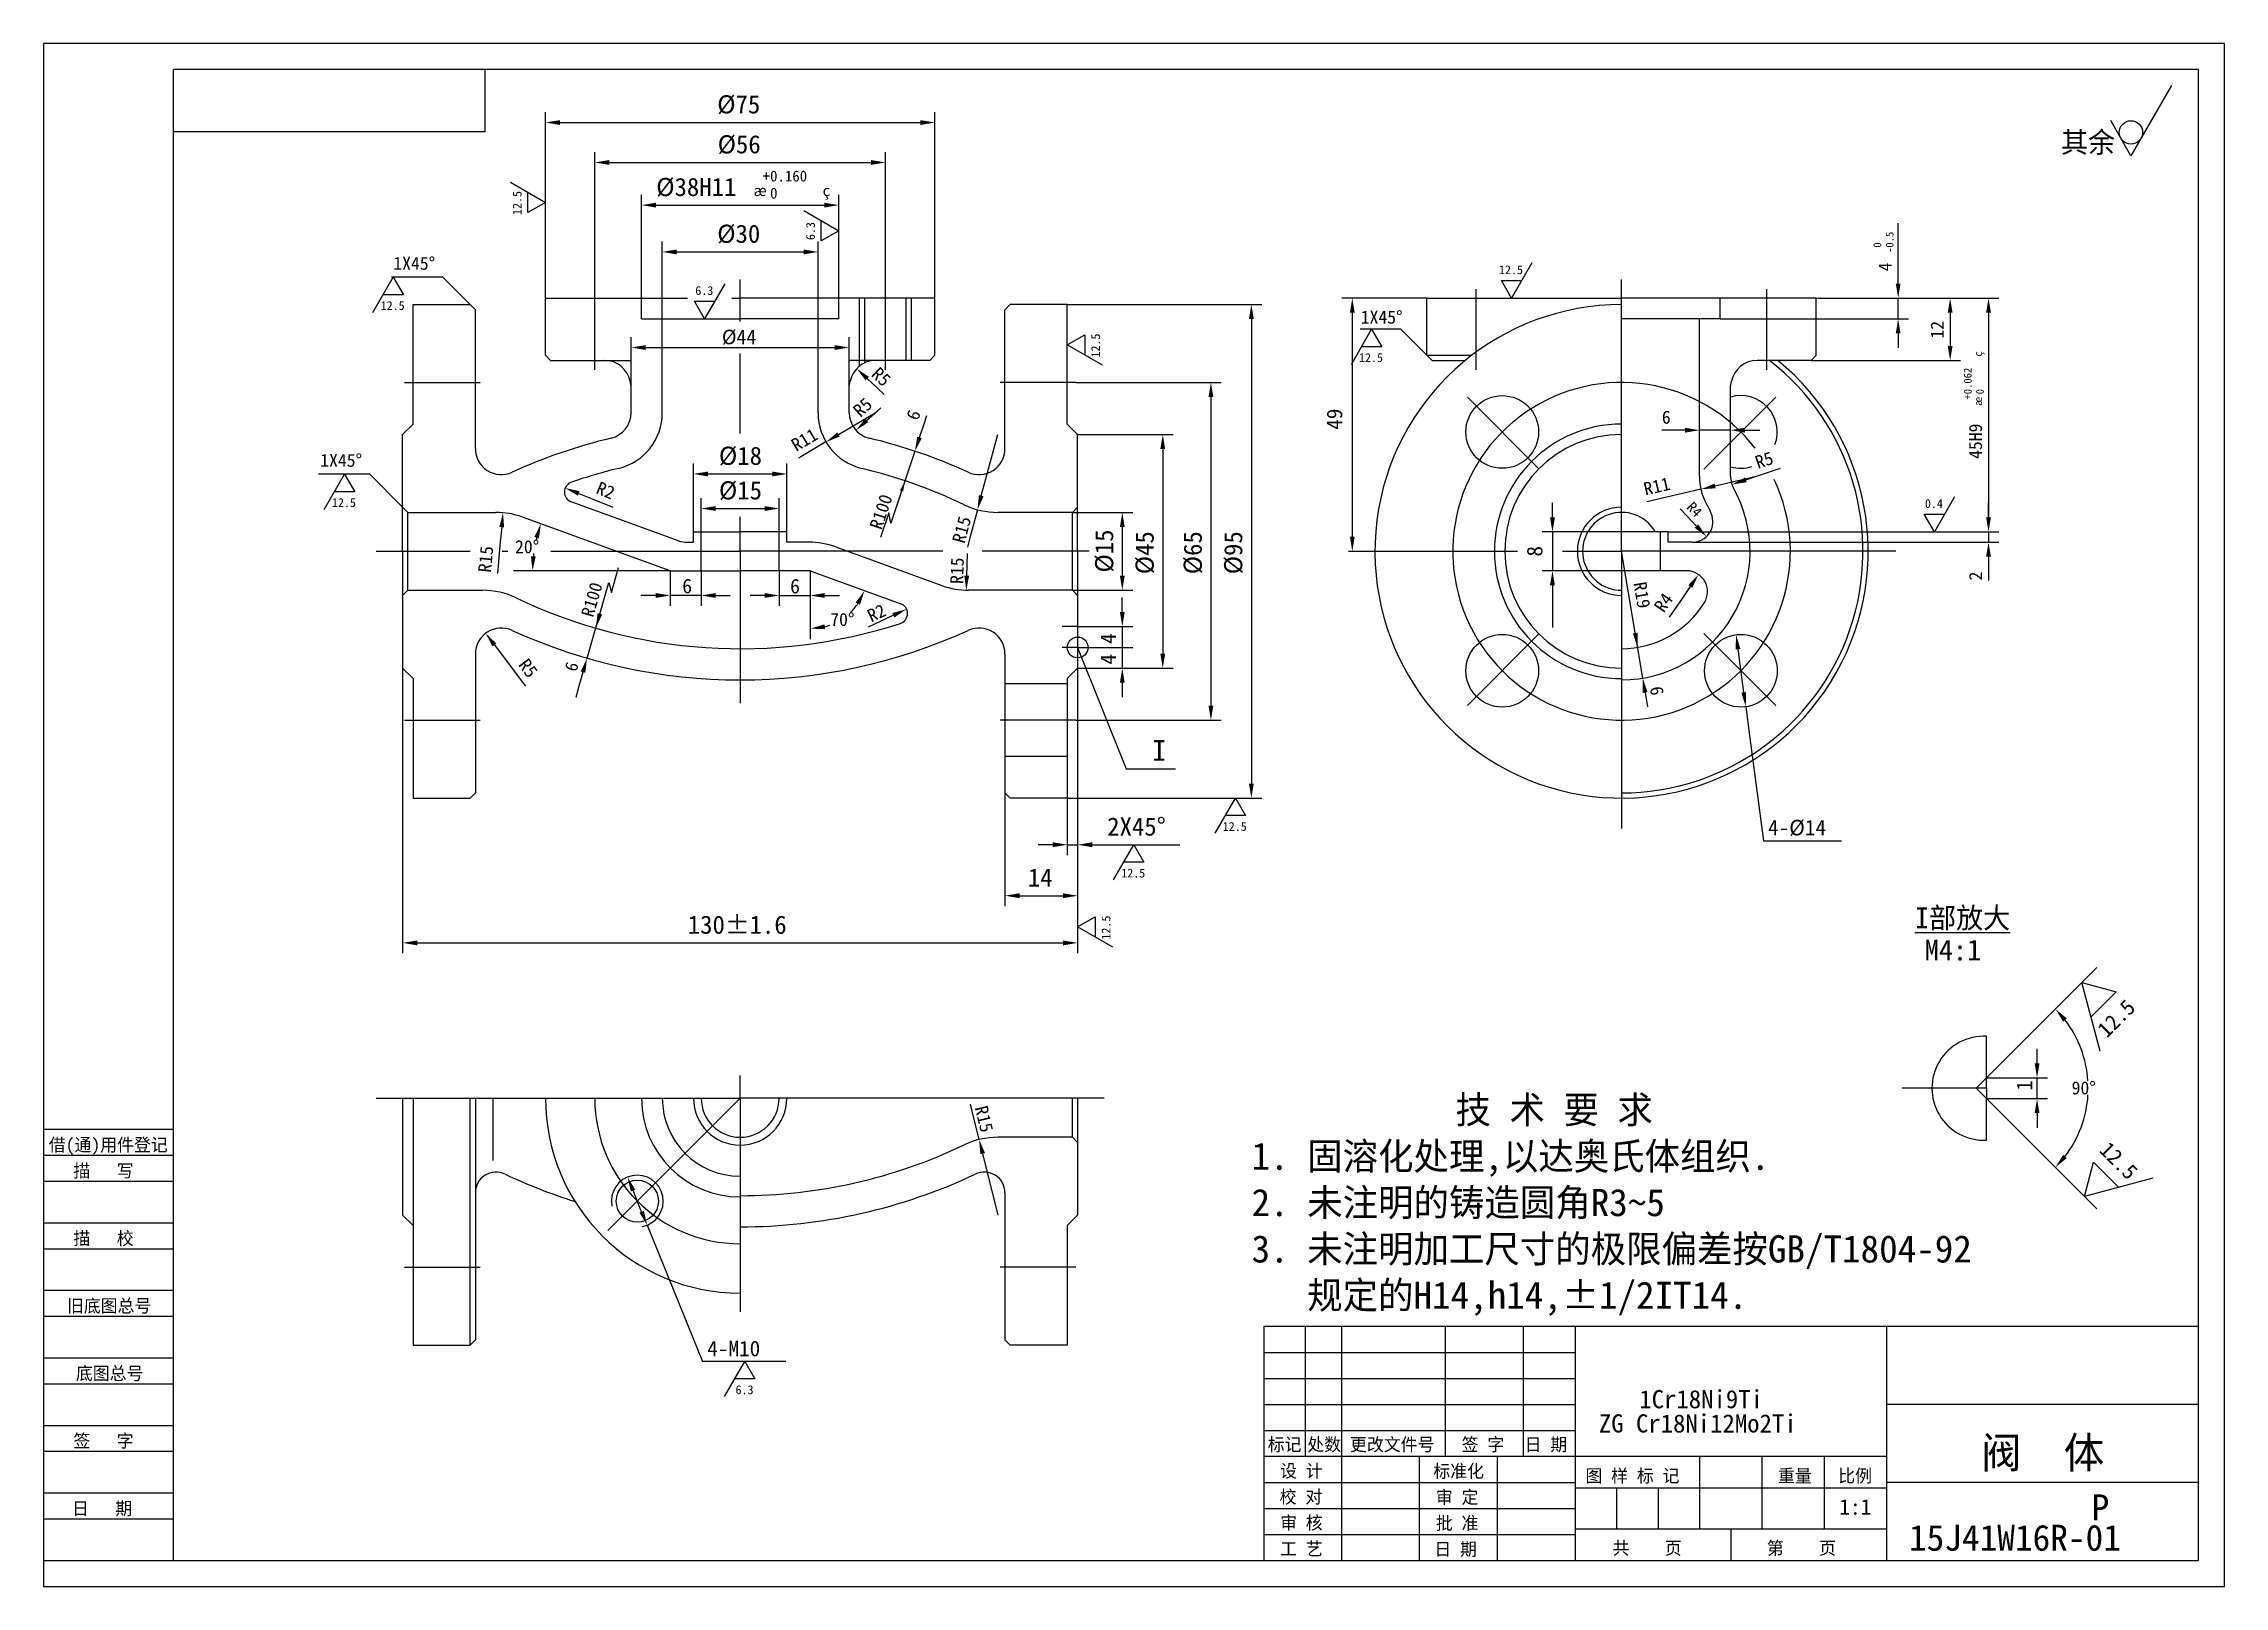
# Model space of a CAD drawing. Header units: metres. Extents: x 0 to 420, y 0 to 297.
import ezdxf

# ---------------------------------------------------------------- set-up
doc = ezdxf.new("R2010")
doc.units = ezdxf.units.M
for name, color, linetype in [('C', 6, 'Continuous'), ('D', 1, 'Continuous'), ('FL', 5, 'Continuous'), ('T', 7, 'Continuous'), ('TL', 4, 'Continuous')]:
    doc.layers.add(name, color=color, linetype=linetype)

# ---------------------------------------------------------------- blocks, each defined once
blk = doc.blocks.new('TUKUN3')
at = {"layer": 'FL'}
for p, q in [((420, 297), (0, 297)), ((0, 297), (0, 0)), ((420, 0), (420, 297)), ((0, 78), (25, 78)), ((0, 70), (25, 70)), ((0, 65), (25, 65)), ((0, 57), (25, 57)), ((0, 52), (25, 52)), ((243, 25), (243, 50)), ((250, 5), (250, 50)), ((270, 25), (270, 50)), ((285, 25), (285, 50)), ((0, 44), (25, 44)), ((235, 45), (295, 45)), ((0, 39), (25, 39)), ((235, 40), (295, 40)), ((235, 35), (295, 35)), ((0, 31), (25, 31)), ((235, 30), (295, 30)), ((0, 26), (25, 26)), ((280, 5), (280, 25)), ((0, 18), (25, 18)), ((235, 20), (295, 20)), ((0, 13), (25, 13)), ((235, 15), (295, 15)), ((235, 10), (295, 10)), ((0, 0), (420, 0))]:
    blk.add_line(p, q, dxfattribs=at)
at = {"layer": 'TL'}
for p, q in [((415, 292), (25, 292)), ((25, 5), (25, 292)), ((85, 292), (85, 280)), ((415, 5), (415, 292)), ((85, 280), (25, 280)), ((0, 88), (25, 88)), ((0, 83), (25, 83)), ((415, 50), (235, 50)), ((235, 50), (235, 5)), ((295, 5), (295, 50)), ((355, 5), (355, 50)), ((415, 35), (355, 35)), ((355, 25), (235, 25)), ((265, 5), (265, 25)), ((319, 11), (319, 25)), ((331, 11), (331, 25)), ((343, 11), (343, 25)), ((295, 19), (355, 19)), ((303, 11), (303, 19)), ((311, 11), (311, 19)), ((415, 20), (355, 20)), ((355, 11), (295, 11)), ((325, 5), (325, 11)), ((0, 5), (415, 5))]:
    blk.add_line(p, q, dxfattribs=at)
at = {"layer": 'T'}
for s, p in [('借(通)用件登记', (1, 83.76)), ('描   写', (5.74, 78.76)), ('描   校', (5.74, 65.76)), ('旧底图总号', (4.49, 52.76)), ('底图总号', (6.22, 39.76)), ('签   字', (5.74, 26.76)), ('标记', (235.75, 26.07)), ('处数', (243.38, 26.07)), ('更改文件号', (251.61, 26.07)), ('签 字', (273.1, 26.07)), ('日 期', (285.23, 26.07)), ('设 计', (238.14, 20.99)), ('标准化', (267.65, 20.93)), ('图 样 标 记', (296.95, 20.04)), ('重量', (334.03, 20.04)), ('比例', (345.64, 20.04)), ('校 对', (238.05, 15.99)), ('审 定', (268.13, 15.93)), ('日   期', (5.45, 13.76)), ('审 核', (238.14, 10.99)), ('批 准', (268.13, 10.93)), ('工 艺', (238.14, 5.99)), ('日 期', (267.84, 5.93)), ('共    页', (302.18, 6.13)), ('第    页', (331.9, 6.13))]:
    blk.add_text(s, height=2.5, dxfattribs=at).set_placement(p)

msp = doc.modelspace()

# ---------------------------------------------------------------- linework, layer by layer
at = {"layer": 'C'}
for p, q in [((106.15, 234.18), (106.15, 249.74)), ((134.15, 243.53), (134.15, 251.56)), ((162.15, 234.18), (162.15, 249.74)), ((275.9, 234.18), (275.9, 249.74)), ((303.9, 199.26), (303.9, 251.56)), ((331.9, 234.18), (331.9, 249.74)), ((134.15, 221.96), (134.15, 237.35)), ((69.5, 231.76), (84.1, 231.76)), ((198.79, 231.76), (184.2, 231.76)), ((288.06, 215.1), (274.2, 228.95)), ((319.75, 215.1), (333.6, 228.95)), ((134.15, 199.26), (134.15, 205.89)), ((64.02, 199.26), (82.18, 199.26)), ((88.33, 199.26), (89.41, 199.26)), ((97.71, 199.26), (134.15, 199.26)), ((134.15, 199.26), (134.15, 170.01)), ((173.17, 199.26), (134.15, 199.26)), ((201.37, 199.26), (180.75, 199.26)), ((251.34, 199.26), (283.84, 199.26)), ((292.52, 199.26), (303.9, 199.26)), ((303.9, 199.26), (303.9, 145.88)), ((356.71, 199.26), (303.9, 199.26)), ((288.06, 183.41), (274.2, 169.56)), ((319.75, 183.41), (333.6, 169.56)), ((69.5, 166.76), (84.1, 166.76)), ((198.79, 166.76), (184.2, 166.76)), ((134.15, 93.96), (134.15, 98.35)), ((64.02, 93.96), (134.15, 93.96)), ((134.15, 93.96), (108.69, 68.51)), ((134.15, 93.96), (134.15, 52.87)), ((204.27, 93.96), (134.15, 93.96)), ((374.21, 95.9), (357.94, 95.9)), ((69.5, 61.46), (84.1, 61.46)), ((198.79, 61.46), (184.2, 61.46))]:
    msp.add_line(p, q, dxfattribs=at)
for centre, radius, start, end in [((303.9, 199.26), 32.5, 37.64, 25.24), ((134.15, 93.96), 28, 180, 270)]:
    msp.add_arc(centre, radius, start, end, dxfattribs=at)
at = {"layer": 'D'}
for p, q in [((409.81, 288.93), (402.01, 275.41)), ((96.65, 248.01), (96.65, 283.81)), ((99.45, 281.81), (168.85, 281.81)), ((171.65, 248.01), (171.65, 283.81)), ((402.01, 275.41), (398.1, 282.17)), ((106.15, 249.74), (106.15, 276.12)), ((108.95, 274.12), (159.35, 274.12)), ((162.15, 249.74), (162.15, 276.12)), ((89.89, 270.34), (96.65, 266.44)), ((93.27, 264.49), (93.27, 268.39)), ((96.65, 266.44), (93.27, 264.49)), ((115.15, 248.01), (115.15, 267.91)), ((117.95, 265.91), (150.35, 265.91)), ((146.39, 264.86), (153.15, 260.96)), ((153.15, 248.01), (153.15, 267.91)), ((149.77, 259.01), (149.77, 262.91)), ((153.15, 260.96), (149.77, 259.01)), ((357.17, 253.61), (357.17, 262.42)), ((119.15, 244.01), (119.15, 258.9)), ((121.95, 256.9), (146.35, 256.9)), ((149.15, 244.01), (149.15, 258.9)), ((63.43, 245.27), (67.33, 252.03)), ((76.87, 252.03), (67, 252.03)), ((67.33, 252.03), (69.29, 248.65)), ((82.15, 246.76), (76.87, 252.03)), ((286.62, 254.77), (282.72, 248.01)), ((357.17, 250.81), (357.17, 253.61)), ((69.29, 248.65), (65.38, 248.65)), ((131.2, 250.77), (127.29, 244.01)), ((266.4, 248.01), (250.04, 248.01)), ((282.72, 248.01), (280.77, 251.39)), ((280.77, 251.39), (284.67, 251.39)), ((341.4, 248.01), (359.17, 248.01)), ((357.17, 244.01), (357.17, 248.01)), ((359.17, 248.01), (369.18, 248.01)), ((369.18, 248.01), (376.57, 248.01)), ((127.29, 244.01), (125.34, 247.39)), ((125.34, 247.39), (129.24, 247.39)), ((197.15, 246.76), (234.6, 246.76)), ((232.6, 243.96), (232.6, 154.56)), ((252.04, 245.21), (252.04, 202.06)), ((322.9, 244.01), (359.17, 244.01)), ((367.18, 245.21), (367.18, 238.81)), ((374.57, 245.21), (374.57, 205.81)), ((113.15, 236.01), (113.15, 240.5)), ((155.15, 236.01), (155.15, 240.5)), ((197.15, 238.99), (200.53, 240.94)), ((200.53, 240.94), (200.53, 237.04)), ((251.86, 235.25), (255.76, 242.01)), ((261.39, 242.01), (253.57, 242.01)), ((255.76, 242.01), (257.71, 238.63)), ((266.4, 237.01), (261.39, 242.01)), ((357.17, 241.21), (357.17, 238.41)), ((108.05, 236.01), (113.15, 236.01)), ((113.15, 231.01), (113.15, 236.01)), ((115.95, 238.5), (152.35, 238.5)), ((160.25, 236.01), (155.15, 236.01)), ((155.15, 231.01), (155.15, 236.01)), ((203.91, 235.08), (197.15, 238.99)), ((257.71, 238.63), (253.81, 238.63)), ((340.4, 236.01), (369.18, 236.01)), ((158.64, 232.51), (160.68, 230.6)), ((198.79, 231.76), (226.81, 231.76)), ((160.59, 226.32), (161.23, 226.9)), ((160.68, 230.6), (161.88, 229.48)), ((224.81, 228.96), (224.81, 169.56)), ((153.09, 221.74), (160.15, 225.92)), ((158.51, 224.44), (160.59, 226.32)), ((168.69, 221.18), (169.58, 223.83)), ((169.58, 223.83), (170.1, 225.38)), ((150.68, 220.31), (145.86, 217.46)), ((167.8, 218.52), (163.17, 204.7)), ((180.58, 209.97), (183.75, 221.76)), ((199.15, 221.76), (217.54, 221.76)), ((215.54, 218.96), (215.54, 179.56)), ((313.3, 222.58), (311.66, 222.58)), ((316.1, 222.58), (313.3, 222.58)), ((324.9, 222.58), (318.9, 222.58)), ((327.7, 222.58), (330.5, 222.58)), ((125.15, 203.01), (125.15, 216.16)), ((143.15, 203.01), (143.15, 216.16)), ((145.86, 217.46), (145.39, 217.18)), ((330.47, 213.91), (334.51, 215.26)), ((62.8, 214.1), (52.93, 214.1)), ((54.06, 207.34), (57.96, 214.1)), ((59.91, 210.72), (56.01, 210.72)), ((57.96, 214.1), (59.91, 210.72)), ((69.15, 207.76), (62.8, 214.1)), ((103.06, 210.39), (105.65, 209.34)), ((127.95, 214.16), (140.35, 214.16)), ((165.01, 210.18), (164.12, 207.52)), ((319.19, 211.21), (313.74, 209.94)), ((321.92, 211.85), (329.9, 213.71)), ((327.82, 213.01), (330.47, 213.91)), ((105.65, 209.34), (109.6, 207.75)), ((126.65, 203.01), (126.65, 209.5)), ((129.45, 207.5), (138.85, 207.5)), ((141.65, 203.01), (141.65, 209.5)), ((162.78, 206.66), (161.19, 201.92)), ((163.17, 204.7), (162.78, 206.66)), ((179.86, 207.27), (178.4, 201.86)), ((198.15, 206.76), (209.75, 206.76)), ((290.59, 205.81), (290.59, 208.61)), ((313.74, 209.94), (308.78, 208.78)), ((316.39, 206.17), (315.16, 207.46)), ((318.31, 204.13), (316.39, 206.17)), ((364.14, 203.01), (362.19, 206.39)), ((362.19, 206.39), (366.09, 206.39)), ((368.04, 209.77), (364.14, 203.01)), ((374.57, 205.81), (374.57, 208.61)), ((88.22, 203.9), (87.96, 201.12)), ((178.4, 201.86), (177.92, 200.08)), ((207.75, 203.96), (207.75, 194.56)), ((303.9, 203.01), (288.59, 203.01)), ((290.59, 203.01), (290.59, 195.51)), ((312.9, 203.01), (376.57, 203.01)), ((312.9, 203.01), (376.57, 203.01)), ((374.57, 203.01), (374.57, 201.01)), ((87.96, 201.12), (87.39, 194.98)), ((177.78, 194.56), (177.91, 198.86)), ((251.34, 199.26), (254.04, 199.26)), ((307.98, 174.84), (303.9, 199.26)), ((317.49, 201.01), (376.57, 201.01)), ((374.57, 198.21), (374.57, 195.41)), ((120.65, 195.51), (90.49, 195.51)), ((104.66, 178.69), (108.88, 193.26)), ((108.88, 193.26), (109.36, 191.32)), ((109.36, 191.32), (110.75, 196.12)), ((120.65, 195.51), (120.65, 188.76)), ((126.65, 195.51), (126.65, 188.76)), ((141.65, 195.51), (141.65, 188.76)), ((147.65, 195.51), (147.65, 188.76)), ((303.9, 195.51), (288.59, 195.51)), ((374.57, 195.41), (374.57, 193.65)), ((107.11, 187.14), (107.89, 189.83)), ((117.85, 190.76), (115.05, 190.76)), ((126.65, 190.76), (120.65, 190.76)), ((129.45, 190.76), (132.25, 190.76)), ((138.85, 190.76), (136.05, 190.76)), ((141.65, 190.76), (147.65, 190.76)), ((150.45, 190.76), (153.25, 190.76)), ((198.15, 191.76), (209.75, 191.76)), ((207.75, 187.56), (207.75, 190.36)), ((290.59, 192.71), (290.59, 189.91)), ((290.59, 189.91), (290.59, 184.58)), ((315.55, 190.19), (313.07, 186.58)), ((317.13, 192.49), (315.55, 190.19)), ((147.65, 188.76), (147.65, 182.38)), ((161.12, 185.76), (158.83, 184.69)), ((163.66, 186.95), (161.12, 185.76)), ((86.82, 181.24), (90.26, 176.7)), ((199.15, 184.76), (196.15, 184.76)), ((199.15, 180.76), (196.15, 180.76)), ((199.15, 184.76), (209.75, 184.76)), ((199.15, 180.76), (209.75, 180.76)), ((199.15, 180.76), (208.47, 157.38)), ((207.75, 184.76), (207.75, 176.76)), ((69.15, 176.76), (69.15, 121.88)), ((90.26, 176.7), (92.83, 173.3)), ((199.15, 176.76), (217.54, 176.76)), ((199.15, 176.76), (199.15, 140.78)), ((207.69, 176.76), (209.75, 176.76)), ((327.44, 172.11), (326.33, 180.44)), ((103.1, 173.31), (102.47, 171.14)), ((103.88, 176), (103.1, 173.31)), ((207.75, 173.96), (207.75, 171.16)), ((308.44, 172.08), (308.9, 169.32)), ((327.81, 169.34), (328.55, 163.79)), ((198.79, 166.76), (226.81, 166.76)), ((328.55, 163.79), (331.26, 143.52)), ((208.47, 157.38), (218.01, 157.38)), ((185.15, 152.76), (185.15, 130.96)), ((197.15, 151.76), (234.6, 151.76)), ((197.15, 151.76), (197.15, 140.78)), ((225.61, 145), (229.52, 151.76)), ((229.52, 151.76), (231.47, 148.38)), ((231.47, 148.38), (227.56, 148.38)), ((331.26, 143.52), (346.26, 143.52)), ((194.35, 142.78), (191.55, 142.78)), ((197.15, 142.78), (199.15, 142.78)), ((199.15, 140.78), (199.15, 130.96)), ((201.95, 142.78), (204.75, 142.78)), ((204.75, 142.78), (218.84, 142.78)), ((206.07, 136.02), (209.97, 142.78)), ((211.92, 139.4), (208.02, 139.4)), ((209.97, 142.78), (211.92, 139.4)), ((187.95, 132.96), (196.35, 132.96)), ((199.15, 130.96), (199.15, 121.88)), ((199.15, 126.94), (202.53, 128.89)), ((205.91, 123.04), (199.15, 126.94)), ((202.53, 128.89), (202.53, 124.99)), ((71.95, 123.88), (196.35, 123.88)), ((374.21, 97.9), (395.42, 119.11)), ((396.09, 103.05), (392.55, 116.25)), ((392.55, 116.25), (399.15, 114.48)), ((399.15, 114.48), (394.32, 109.65)), ((383.92, 100.7), (383.92, 103.5)), ((374.21, 97.9), (385.92, 97.9)), ((383.92, 93.9), (383.92, 97.9)), ((178.85, 91.47), (178.51, 92.84)), ((374.21, 93.9), (395.42, 72.69)), ((374.21, 93.9), (385.92, 93.9)), ((180.18, 86.03), (178.85, 91.47)), ((383.92, 91.1), (383.92, 88.3)), ((180.85, 83.31), (183.75, 71.46)), ((393.04, 75.07), (394.8, 81.67)), ((394.8, 81.67), (399.63, 76.84)), ((115.18, 72.12), (113.52, 76.2)), ((406.23, 78.61), (393.04, 75.07)), ((116.23, 69.53), (118.34, 64.34)), ((118.34, 64.34), (126.9, 43.31)), ((142.95, 43.31), (126.9, 43.31)), ((131.14, 36.55), (135.04, 43.31)), ((135.04, 43.31), (137, 39.93)), ((137, 39.93), (133.09, 39.93))]:
    msp.add_line(p, q, dxfattribs=at)
msp.add_circle((402.01, 279.91), 2.25, dxfattribs=at)
for centre, radius, start, end in [((120.65, 195.51), 26.48, 166.06, 166.93), ((120.65, 195.51), 26.48, 172.82, 173.94), ((147.65, 195.51), 11.13, 313.92, 325.54), ((147.65, 195.51), 11.13, 284.46, 289.77), ((372.21, 95.9), 21.56, 3.74, 37.55), ((372.21, 95.9), 21.56, 322.45, 356.61)]:
    msp.add_arc(centre, radius, start, end, dxfattribs=at)
for points in [[(99.45, 282.27), (99.45, 281.34), (96.65, 281.81)], [(168.85, 282.27), (168.85, 281.34), (171.65, 281.81)], [(108.95, 274.59), (108.95, 273.66), (106.15, 274.12)], [(159.35, 274.59), (159.35, 273.66), (162.15, 274.12)], [(117.95, 266.37), (117.95, 265.44), (115.15, 265.91)], [(150.35, 266.37), (150.35, 265.44), (153.15, 265.91)], [(121.95, 257.37), (121.95, 256.43), (119.15, 256.9)], [(146.35, 257.37), (146.35, 256.43), (149.15, 256.9)], [(251.58, 245.21), (252.51, 245.21), (252.04, 248.01)], [(356.71, 250.81), (357.64, 250.81), (357.17, 248.01)], [(366.72, 245.21), (367.65, 245.21), (367.18, 248.01)], [(374.11, 245.21), (375.04, 245.21), (374.57, 248.01)], [(232.13, 243.96), (233.07, 243.96), (232.6, 246.76)], [(356.71, 241.21), (357.64, 241.21), (357.17, 244.01)], [(115.95, 238.96), (115.95, 238.03), (113.15, 238.5)], [(152.35, 238.96), (152.35, 238.03), (155.15, 238.5)], [(366.72, 238.81), (367.65, 238.81), (367.18, 236.01)], [(158.32, 232.17), (158.96, 232.85), (156.59, 234.42)], [(224.34, 228.96), (225.28, 228.96), (224.81, 231.76)], [(158.83, 224.1), (158.2, 224.79), (156.44, 222.56)], [(316.1, 223.05), (316.1, 222.11), (318.9, 222.58)], [(327.7, 223.05), (327.7, 222.11), (324.9, 222.58)], [(153.33, 221.34), (152.85, 222.14), (150.68, 220.31)], [(168.25, 221.32), (169.13, 221.03), (167.8, 218.52)], [(215.07, 218.96), (216, 218.96), (215.54, 221.76)], [(127.95, 214.62), (127.95, 213.69), (125.15, 214.16)], [(140.35, 214.62), (140.35, 213.69), (143.15, 214.16)], [(102.88, 209.96), (103.23, 210.83), (100.46, 211.44)], [(165.55, 210.78), (165.9, 212.83), (164.93, 210.98)], [(181.04, 209.85), (180.13, 210.1), (179.86, 207.27)], [(322.02, 211.4), (321.81, 212.3), (319.19, 211.21)], [(327.97, 212.57), (327.67, 213.46), (325.16, 212.12)], [(88.69, 203.86), (87.76, 203.95), (88.48, 206.69)], [(129.45, 207.97), (129.45, 207.03), (126.65, 207.5)], [(138.85, 207.97), (138.85, 207.03), (141.65, 207.5)], [(207.28, 203.96), (208.21, 203.96), (207.75, 206.76)], [(290.12, 205.81), (291.06, 205.81), (290.59, 203.01)], [(374.11, 205.81), (375.04, 205.81), (374.57, 203.01)], [(374.11, 205.81), (375.04, 205.81), (374.57, 203.01)], [(94.5, 202.02), (95.39, 201.75), (95.76, 204.56)], [(251.58, 202.06), (252.51, 202.06), (252.04, 199.26)], [(317.97, 203.81), (318.65, 204.46), (320.24, 202.1)], [(94.78, 198.28), (93.85, 198.33), (94.16, 195.51)], [(374.11, 198.21), (375.04, 198.21), (374.57, 201.01)], [(178.25, 194.55), (177.32, 194.57), (177.7, 191.76)], [(207.28, 194.56), (208.21, 194.56), (207.75, 191.76)], [(290.12, 192.71), (291.06, 192.71), (290.59, 195.51)], [(317.52, 192.23), (316.75, 192.76), (318.72, 194.8)], [(117.85, 191.23), (117.85, 190.29), (120.65, 190.76)], [(129.45, 191.23), (129.45, 190.29), (126.65, 190.76)], [(138.85, 191.23), (138.85, 190.29), (141.65, 190.76)], [(150.45, 191.23), (150.45, 190.29), (147.65, 190.76)], [(156.4, 189.42), (157.23, 189), (158.1, 191.7)], [(106.69, 187.35), (106.33, 184.45), (107.57, 187.09)], [(150.48, 184.27), (150.37, 185.2), (147.65, 184.38)], [(163.85, 186.52), (163.46, 187.37), (166.19, 188.13)], [(207.28, 187.56), (208.21, 187.56), (207.75, 184.76)], [(86.45, 180.96), (87.19, 181.52), (85.13, 183.47)], [(306.07, 183.45), (306.99, 183.6), (306.99, 180.76)], [(325.86, 180.38), (326.79, 180.5), (325.96, 183.21)], [(103.43, 176.13), (104.33, 175.87), (104.66, 178.69)], [(207.28, 173.96), (208.21, 173.96), (207.75, 176.76)], [(215.07, 179.56), (216, 179.56), (215.54, 176.76)], [(308.9, 172.16), (307.98, 172), (307.98, 174.84)], [(224.34, 169.56), (225.28, 169.56), (224.81, 166.76)], [(326.98, 172.05), (327.9, 172.17), (327.81, 169.34)], [(232.13, 154.56), (233.07, 154.56), (232.6, 151.76)], [(194.35, 143.25), (194.35, 142.31), (197.15, 142.78)], [(201.95, 143.25), (201.95, 142.31), (199.15, 142.78)], [(187.95, 133.43), (187.95, 132.49), (185.15, 132.96)], [(196.35, 133.43), (196.35, 132.49), (199.15, 132.96)], [(71.95, 124.35), (71.95, 123.41), (69.15, 123.88)], [(196.35, 124.35), (196.35, 123.41), (199.15, 123.88)], [(388.95, 108.73), (389.65, 109.35), (387.45, 111.15)], [(383.46, 100.7), (384.39, 100.7), (383.92, 97.9)], [(383.46, 91.1), (384.39, 91.1), (383.92, 93.9)], [(180.4, 83.2), (181.3, 83.42), (180.18, 86.03)], [(389.65, 82.45), (388.95, 83.07), (387.45, 80.65)], [(113.09, 76.02), (113.95, 76.38), (112.46, 78.79)], [(114.74, 71.95), (115.61, 72.3), (116.23, 69.53)]]:
    msp.add_solid(points, dxfattribs=at)
at = {"layer": 'FL'}
for p, q in [((157.15, 234.93), (157.15, 248.01)), ((167.15, 236.01), (167.15, 248.01))]:
    msp.add_line(p, q, dxfattribs=at)
msp.add_circle((199.15, 180.76), 2, dxfattribs=at)
for centre, radius, start, end in [((373.69, 95.9), 10.01, 87.03, 272.97), ((114.35, 74.16), 5, 281.25, 191.25)]:
    msp.add_arc(centre, radius, start, end, dxfattribs=at)
at = {"layer": 'TL'}
for p, q in [((96.65, 248.01), (124, 248.01)), ((96.65, 237.01), (96.65, 248.01)), ((115.15, 244.01), (115.15, 248.01)), ((132.56, 248.01), (134.15, 248.01)), ((171.65, 248.01), (134.15, 248.01)), ((153.15, 244.01), (153.15, 248.01)), ((158.15, 235.54), (158.15, 248.01)), ((166.15, 236.01), (166.15, 248.01)), ((171.65, 237.01), (171.65, 248.01)), ((266.4, 248.01), (303.9, 248.01)), ((266.4, 237.01), (266.4, 248.01)), ((341.4, 248.01), (303.9, 248.01)), ((322.9, 244.01), (322.9, 248.01)), ((341.4, 237.01), (341.4, 248.01)), ((71.15, 223.76), (71.15, 246.76)), ((71.15, 246.76), (82.15, 246.76)), ((83.15, 245.76), (82.15, 246.76)), ((83.15, 219.03), (83.15, 245.76)), ((115.15, 244.01), (134.15, 244.01)), ((119.15, 225.92), (119.15, 244.01)), ((153.15, 244.01), (134.15, 244.01)), ((149.15, 225.92), (149.15, 244.01)), ((185.15, 245.76), (186.15, 246.76)), ((185.15, 219.03), (185.15, 245.76)), ((197.15, 246.76), (186.15, 246.76)), ((197.15, 223.76), (197.15, 246.76)), ((322.9, 244.01), (303.9, 244.01)), ((318.9, 213.71), (318.9, 244.01)), ((97.65, 236.01), (96.65, 237.01)), ((97.65, 236.01), (108.05, 236.01)), ((170.65, 236.01), (160.25, 236.01)), ((170.65, 236.01), (171.65, 237.01)), ((267.4, 236.01), (266.4, 237.01)), ((266.4, 237.01), (275.07, 237.01)), ((267.4, 236.01), (273.81, 236.01)), ((340.4, 236.01), (330, 236.01)), ((340.4, 236.01), (341.4, 237.01)), ((113.15, 231.01), (112.95, 231.99)), ((113.15, 225.92), (113.15, 231.01)), ((155.15, 231.01), (155.34, 231.99)), ((155.15, 225.92), (155.15, 231.01)), ((324.9, 231.01), (325.1, 231.99)), ((324.9, 213.71), (324.9, 231.01)), ((69.15, 221.76), (71.15, 223.76)), ((199.15, 221.76), (197.15, 223.76)), ((69.15, 199.26), (69.15, 221.76)), ((199.15, 199.26), (199.15, 221.76)), ((70.15, 206.76), (69.15, 207.76)), ((70.15, 206.76), (87.09, 206.76)), ((70.15, 191.76), (70.15, 206.76)), ((120.65, 195.51), (92.22, 205.85)), ((122.25, 201.31), (101.63, 208.81)), ((198.15, 206.76), (183.75, 206.76)), ((198.15, 206.76), (199.15, 207.76)), ((198.15, 191.76), (198.15, 206.76)), ((125.15, 203.01), (134.15, 203.01)), ((125.15, 201.01), (125.15, 203.01)), ((126.65, 195.51), (126.65, 203.01)), ((143.15, 203.01), (134.15, 203.01)), ((141.65, 195.51), (141.65, 203.01)), ((143.15, 201.01), (143.15, 203.01)), ((312.9, 203.01), (303.9, 203.01)), ((311.4, 195.51), (311.4, 203.01)), ((312.9, 201.01), (312.9, 203.01)), ((69.15, 199.26), (69.15, 176.76)), ((123.96, 201.01), (125.15, 201.01)), ((147.43, 201.01), (143.15, 201.01)), ((152.56, 200.1), (173.01, 192.66)), ((199.15, 199.26), (199.15, 176.76)), ((317.49, 201.01), (312.9, 201.01)), ((120.65, 195.51), (134.15, 195.51)), ((147.65, 195.51), (134.15, 195.51)), ((147.65, 195.51), (165.07, 189.17)), ((316.45, 195.51), (303.9, 195.51)), ((70.15, 191.76), (69.15, 190.76)), ((70.15, 191.76), (84.54, 191.76)), ((198.15, 191.76), (178.14, 191.76)), ((198.15, 191.76), (199.15, 190.76)), ((69.15, 176.76), (71.15, 174.76)), ((83.15, 179.49), (83.15, 152.76)), ((185.15, 179.49), (185.15, 152.76)), ((199.15, 176.76), (197.15, 174.76)), ((71.15, 174.76), (71.15, 151.76)), ((197.15, 173.76), (185.15, 173.76)), ((197.15, 174.76), (197.15, 151.76)), ((197.15, 159.76), (185.15, 159.76)), ((71.15, 151.76), (82.15, 151.76)), ((83.15, 152.76), (82.15, 151.76)), ((185.15, 152.76), (186.15, 151.76)), ((197.15, 151.76), (186.15, 151.76)), ((69.15, 93.96), (69.15, 71.46)), ((71.15, 93.96), (71.15, 46.46)), ((82.15, 46.46), (82.15, 93.96)), ((83.15, 93.96), (83.15, 47.46)), ((86.59, 81.99), (86.59, 93.96)), ((198.15, 86.46), (198.15, 93.96)), ((199.15, 93.96), (199.15, 71.46)), ((198.15, 86.46), (183.75, 86.46)), ((198.15, 86.46), (199.15, 85.46)), ((185.15, 75.76), (185.15, 47.46)), ((69.15, 71.46), (71.15, 69.46)), ((199.15, 71.46), (197.15, 69.46)), ((197.15, 69.46), (197.15, 46.46)), ((71.15, 46.46), (82.15, 46.46)), ((83.15, 47.46), (82.15, 46.46)), ((185.15, 47.46), (186.15, 46.46)), ((197.15, 46.46), (186.15, 46.46))]:
    msp.add_line(p, q, dxfattribs=at)
for points in [[(374.21, 85.9), (374.21, 93.9), (372.21, 95.9), (374.21, 97.9), (374.21, 105.9)], [(374.21, 95.9), (374.21, 97.9)], [(374.21, 95.9), (374.21, 93.9)]]:
    msp.add_lwpolyline(points, dxfattribs=at)
for centre, radius in [((280.92, 222.24), 7), ((280.92, 176.27), 7), ((326.88, 176.27), 7), ((114.35, 74.16), 4.05)]:
    msp.add_circle(centre, radius, dxfattribs=at)
for centre, radius, start, end in [((303.9, 199.26), 47.5, 90, 50.69), ((108.05, 231.01), 5, 11.31, 90), ((160.25, 231.01), 5, 90, 168.69), ((303.9, 199.26), 46.5, 270, 52.22), ((330, 231.01), 5, 90, 168.69), ((326.88, 222.24), 7, 339.57, 106.44), ((108.15, 225.92), 5, 283.55, 0), ((108.15, 225.92), 11, 283.55, 0), ((160.15, 225.92), 11, 180, 256.45), ((160.15, 225.92), 5, 180, 256.45), ((303.9, 199.26), 24.5, 90, 270), ((88.15, 219.03), 5, 180, 294.48), ((134.15, 118.01), 106, 103.55, 114.48), ((134.15, 118.01), 106, 65.52, 76.45), ((180.15, 219.03), 5, 245.52, 0), ((303.9, 199.26), 22.5, 90, 270), ((134.15, 118.01), 100, 103.55, 108.95), ((134.15, 118.01), 100, 64.45, 76.45), ((326.88, 222.24), 7, 253.56, 287.81), ((102.31, 210.69), 2, 108.95, 250), ((303.9, 199.26), 24.75, 270, 29.08), ((329.9, 213.71), 11, 180, 209.08), ((329.9, 213.71), 5, 180, 209.08), ((87.09, 191.76), 15, 70, 90), ((183.75, 221.76), 15, 244.45, 270), ((303.9, 199.26), 8.5, 90, 270), ((303.9, 199.26), 7.5, 30, 270), ((317.49, 205.01), 4, 270, 22.94), ((303.9, 199.26), 18.75, 22.94, 29.08), ((123.96, 206.01), 5, 250, 270), ((147.43, 186.01), 15, 70, 90), ((316.45, 191.51), 4, 328.3, 90), ((84.54, 176.76), 15, 64.45, 90), ((134.15, 280.51), 100, 244.45, 287.97), ((164.38, 187.29), 2, 287.97, 70), ((178.14, 206.76), 15, 250, 270), ((303.9, 199.26), 18.75, 270, 328.3), ((88.15, 179.49), 5, 65.52, 180), ((134.15, 280.51), 106, 245.52, 294.48), ((180.15, 179.49), 5, 0, 114.48), ((134.15, 93.96), 37.5, 180, 270), ((134.15, 93.96), 19, 180, 270), ((134.15, 93.96), 15, 180, 270), ((134.15, 93.96), 9, 180, 0), ((134.15, 93.96), 7.5, 180, 0), ((134.15, 175.21), 100, 270, 295.55), ((183.75, 71.46), 15, 90, 115.55), ((87.15, 75.76), 4, 64.71, 180), ((134.15, 175.21), 106, 244.71, 252.54), ((134.15, 175.21), 106, 270, 295.29), ((181.15, 75.76), 4, 0, 115.29)]:
    msp.add_arc(centre, radius, start, end, dxfattribs=at)

# ---------------------------------------------------------------- block references
msp.add_blockref('TUKUN3', (0, 0), dxfattribs=at)

# ---------------------------------------------------------------- texts
at = {"layer": 'D'}
for s, height, p in [('%%C75', 3.5, (129.73, 283.56)), ('%%C56', 3.5, (129.81, 275.87)), ('其余', 4, (388.54, 276.02)), ('%%C38H11', 3.5, (117.98, 267.66)), ('%%230', 2.1, (136.73, 267.66)), ('+0.160', 2.1, (138.48, 270.46)), (' 0', 2.1, (138.48, 267.17)), ('%%231', 2.1, (150.03, 267.66)), ('%%c30', 3.5, (129.73, 258.65)), ('1X45%%d', 2.5, (67.35, 253.46)), ('12.5', 1.7, (280.29, 252.62)), ('6.3', 1.7, (125.51, 248.62)), ('12.5', 1.7, (64.91, 245.72)), ('1X45%%d', 2.5, (253.67, 243.1)), ('%%C44', 2.8, (130.63, 239.13)), ('12.5', 1.7, (253.33, 235.7)), ('6', 2.5, (311.66, 223.83)), ('%%C18', 3.5, (130.06, 215.91)), ('1X45%%d', 2.5, (53.28, 215.53)), ('%%C15', 3.5, (130.06, 209.25)), ('12.5', 1.7, (55.53, 207.79)), ('0.4', 1.7, (362.32, 207.62)), ('20%%D', 2.5, (90.79, 198.9)), ('6', 2.8, (122.99, 191.19)), ('6', 2.8, (143.77, 191.17)), ('70%%D', 2.5, (151.5, 184.9)), ('I', 4, (213.5, 158.93)), ('2X45%%D', 3.5, (204.84, 144.53)), ('12.5', 1.7, (227.09, 145.45)), ('4-%%C14', 3, (332.1, 144.58)), ('14', 3.5, (189.56, 134.71)), ('12.5', 1.7, (207.54, 136.47)), ('%%UI部放大%%u', 4, (360.41, 126.7)), ('130%%P1.6', 3.5, (124.06, 125.63)), ('M4:1', 4, (362.28, 120.51)), ('90%%d', 2.5, (390.58, 94.72)), ('            技 术 要 求', 5.25, (229.07, 89.13)), (' 1. 固溶化处理,以达奥氏体组织.', 5.25, (229.07, 80.2)), (' 2. 未注明的铸造圆角R3~5', 5.25, (229.07, 71.28)), (' 3. 未注明加工尺寸的极限偏差按GB/T1804-92', 5.25, (229.07, 62.35)), ('    规定的H14,h14,%%P1/2IT14.', 5.25, (229.07, 53.43)), ('4-M10', 3, (127.81, 44.29)), ('6.3', 1.7, (133.26, 37)), ('1Cr18Ni9Ti', 3.5, (307.32, 34.29)), ('ZG Cr18Ni12Mo2Ti', 3.5, (299.53, 29.62)), ('阀  体', 6, (373.11, 22.75)), ('P', 5, (394.43, 12.71)), ('1:1', 3, (345.86, 13.8)), ('15J41W16R-01', 5, (359.25, 6.86))]:
    msp.add_text(s, height=height, dxfattribs=at).set_placement(p)
for s, height, rotation, p in [('12.5', 1.7, 90, (92.04, 264.01)), ('6.3', 1.7, 90, (148.54, 259.18)), ('-0.5', 1.5, 90, (356.27, 256.7)), (' 0', 1.5, 90, (353.92, 256.7)), ('4', 2.5, 90, (355.92, 253.16)), ('12.5', 1.7, 90, (203.46, 236.56)), ('12', 2.5, 90, (365.93, 240.22)), ('%%231', 1.5, 90, (373.32, 236.73)), ('R5', 2.5, 316.92, (159.24, 233.12)), ('+0.062', 1.5, 90, (371.32, 228.48)), ('R5', 2.5, 42.12, (157.3, 224.95)), ('%%230', 1.5, 90, (373.32, 227.23)), (' 0', 1.5, 90, (373.67, 228.48)), ('R11', 2.5, 30.63, (144.96, 218.38)), ('6', 2.5, 71.49, (168.42, 224.31)), ('49', 3, 90, (250.11, 222.66)), ('45H9', 2.5, 90, (373.32, 217.05)), ('R5', 2.5, 18.57, (330.16, 215.12)), ('R2', 2.5, 338.03, (106.2, 210.47)), ('R100', 2.5, 71.49, (161.37, 203.26)), ('R11', 2.5, 13.14, (308.5, 210)), ('R15', 2.5, 74.94, (177.35, 200.65)), ('R4', 2, 313.43, (316.29, 207.63)), ('%%C15', 3.5, 90, (206, 195.17)), ('%%C45', 3.5, 90, (213.79, 194.84)), ('%%C65', 3.5, 90, (223.06, 194.84)), ('%%C95', 3.5, 90, (230.85, 194.84)), ('R15', 2.5, 84.69, (86.15, 195.1)), ('R15', 2.5, 88.34, (177.09, 192.94)), ('8', 3, 90, (288.66, 198.25)), ('R100', 2.45, 73.85, (105.82, 186.43)), ('R19', 2.5, 279.48, (306.19, 193.15)), ('2', 2.5, 90, (373.32, 193.65)), ('R2', 2.5, 25.09, (159.4, 185.55)), ('R4', 2.5, 55.51, (312.04, 187.29)), ('4', 3, 90, (206.53, 181.45)), ('R5', 2.5, 307.14, (91.31, 177.38)), ('6', 2.45, 73.85, (102.61, 175.92)), ('4', 3, 90, (206.53, 177.45)), ('6', 2.5, 279.48, (309.35, 173.05)), ('12.5', 1.7, 90, (205.46, 124.51)), ('12.5', 2.98, 45, (397.36, 105.43)), ('1', 3, 90, (382.99, 95.41)), ('R15', 2.5, 283.78, (179.32, 92.16)), ('12.5', 2.98, 315, (395.73, 83.78))]:
    msp.add_text(s, height=height, rotation=rotation, dxfattribs=at).set_placement(p)

doc.saveas('drawing.dxf')
